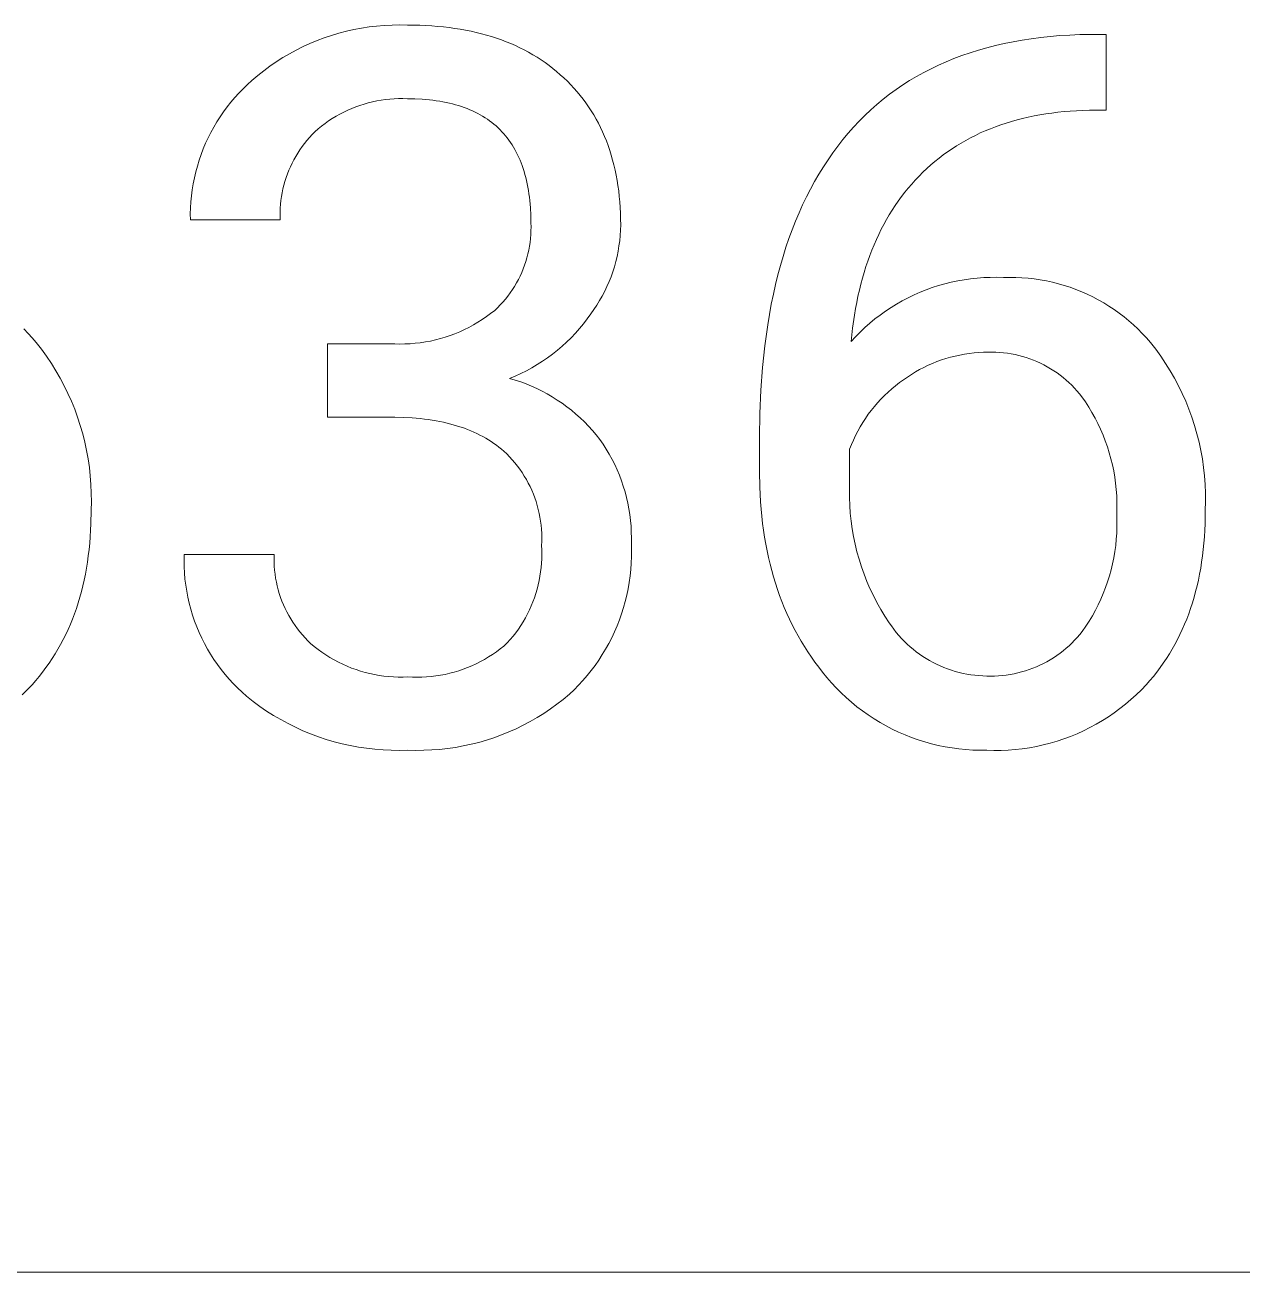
# Model space of a CAD drawing. Header units: millimetres. Extents: x 1348 to 6197, y -150 to 3238.
# Drawn here: x 5300.9 to 5380.2, y 121.2 to 202.3 of the extents above; entities that cross this region are included whole.
import ezdxf

# ---------------------------------------------------------------- set-up
doc = ezdxf.new("R2010")
doc.units = ezdxf.units.MM
doc.header["$MEASUREMENT"] = 0
doc.layers.add('Domyślny', color=7, linetype='Continuous', true_color=0x000000)

msp = doc.modelspace()

# ---------------------------------------------------------------- linework, layer by layer
at = {"layer": 'Domyślny', "color": 18, "lineweight": 15, "true_color": 0x000000}
for p, q in [((5322.361, 202.05), (5322.853, 202.143)), ((5322.853, 202.143), (5323.347, 202.218)), ((5323.347, 202.218), (5323.844, 202.277)), ((5323.844, 202.277), (5324.343, 202.318)), ((5324.343, 202.318), (5324.843, 202.342)), ((5324.843, 202.342), (5325.343, 202.349)), ((5325.343, 202.349), (5325.843, 202.338)), ((5325.843, 202.338), (5326.647, 202.325)), ((5326.647, 202.325), (5327.04, 202.308)), ((5327.04, 202.308), (5327.428, 202.285)), ((5327.428, 202.285), (5327.81, 202.255)), ((5327.81, 202.255), (5328.186, 202.218)), ((5328.186, 202.218), (5328.557, 202.175)), ((5328.557, 202.175), (5328.923, 202.125)), ((5328.923, 202.125), (5329.283, 202.069)), ((5319.504, 201.144), (5319.966, 201.336)), ((5319.966, 201.336), (5320.434, 201.512)), ((5320.434, 201.512), (5320.909, 201.671)), ((5320.909, 201.671), (5321.388, 201.814)), ((5321.388, 201.814), (5321.873, 201.941)), ((5321.873, 201.941), (5322.361, 202.05)), ((5329.283, 202.069), (5329.637, 202.005)), ((5329.637, 202.005), (5329.986, 201.935)), ((5329.986, 201.935), (5330.329, 201.858)), ((5330.329, 201.858), (5330.667, 201.775)), ((5330.667, 201.775), (5330.999, 201.685)), ((5330.999, 201.685), (5331.326, 201.588)), ((5331.326, 201.588), (5331.647, 201.484)), ((5331.647, 201.484), (5331.962, 201.374)), ((5331.962, 201.374), (5332.272, 201.256)), ((5365.273, 201.255), (5365.864, 201.36)), ((5365.864, 201.36), (5366.464, 201.453)), ((5366.464, 201.453), (5367.075, 201.532)), ((5367.075, 201.532), (5367.696, 201.599)), ((5367.696, 201.599), (5368.328, 201.652)), ((5368.328, 201.652), (5368.97, 201.693)), ((5368.97, 201.693), (5369.622, 201.722)), ((5369.622, 201.722), (5370.284, 201.737)), ((5370.284, 201.737), (5371.334, 201.737)), ((5371.334, 201.737), (5371.334, 196.796)), ((5317.73, 200.22), (5318.161, 200.474)), ((5318.161, 200.474), (5318.601, 200.713)), ((5318.601, 200.713), (5319.049, 200.936)), ((5319.049, 200.936), (5319.504, 201.144)), ((5332.272, 201.256), (5332.577, 201.132)), ((5332.577, 201.132), (5332.876, 201.001)), ((5332.876, 201.001), (5333.169, 200.864)), ((5333.169, 200.864), (5333.457, 200.719)), ((5333.457, 200.719), (5333.739, 200.568)), ((5333.739, 200.568), (5334.016, 200.41)), ((5361.948, 200.357), (5362.477, 200.539)), ((5362.477, 200.539), (5363.016, 200.708)), ((5363.016, 200.708), (5363.565, 200.864)), ((5363.565, 200.864), (5364.124, 201.007)), ((5364.124, 201.007), (5364.694, 201.138)), ((5364.694, 201.138), (5365.273, 201.255)), ((5316.492, 199.372), (5316.895, 199.669)), ((5316.895, 199.669), (5317.307, 199.952)), ((5317.307, 199.952), (5317.73, 200.22)), ((5334.016, 200.41), (5334.287, 200.245)), ((5334.287, 200.245), (5334.553, 200.073)), ((5334.553, 200.073), (5334.814, 199.895)), ((5334.814, 199.895), (5335.068, 199.709)), ((5335.068, 199.709), (5335.318, 199.517)), ((5359.938, 199.501), (5360.425, 199.735)), ((5360.425, 199.735), (5360.923, 199.955)), ((5360.923, 199.955), (5361.43, 200.162)), ((5361.43, 200.162), (5361.948, 200.357)), ((5315.719, 198.737), (5316.1, 199.061)), ((5316.1, 199.061), (5316.492, 199.372)), ((5335.318, 199.517), (5335.562, 199.317)), ((5335.562, 199.317), (5335.8, 199.111)), ((5335.8, 199.111), (5336.033, 198.898)), ((5336.033, 198.898), (5336.259, 198.682)), ((5358.538, 198.725), (5358.995, 198.997)), ((5358.995, 198.997), (5359.461, 199.256)), ((5359.461, 199.256), (5359.938, 199.501)), ((5314.869, 197.916), (5315.143, 198.199)), ((5315.143, 198.199), (5315.426, 198.473)), ((5315.426, 198.473), (5315.719, 198.737)), ((5336.259, 198.682), (5336.479, 198.461)), ((5336.479, 198.461), (5336.691, 198.234)), ((5336.691, 198.234), (5336.896, 198.001)), ((5357.232, 197.834), (5357.657, 198.144)), ((5357.657, 198.144), (5358.093, 198.441)), ((5358.093, 198.441), (5358.538, 198.725)), ((5314.107, 197.014), (5314.351, 197.323)), ((5314.351, 197.323), (5314.605, 197.624)), ((5314.605, 197.624), (5314.869, 197.916)), ((5323.299, 197.279), (5323.024, 197.202)), ((5323.576, 197.347), (5323.299, 197.279)), ((5323.856, 197.405), (5323.576, 197.347)), ((5324.137, 197.454), (5323.856, 197.405)), ((5324.419, 197.493), (5324.137, 197.454)), ((5324.703, 197.522), (5324.419, 197.493)), ((5324.988, 197.542), (5324.703, 197.522)), ((5325.273, 197.552), (5324.988, 197.542)), ((5325.558, 197.552), (5325.273, 197.552)), ((5325.843, 197.542), (5325.558, 197.552)), ((5326.338, 197.534), (5325.843, 197.542)), ((5326.817, 197.51), (5326.338, 197.534)), ((5327.051, 197.493), (5326.817, 197.51)), ((5327.281, 197.471), (5327.051, 197.493)), ((5327.506, 197.446), (5327.281, 197.471)), ((5327.728, 197.416), (5327.506, 197.446)), ((5327.946, 197.383), (5327.728, 197.416)), ((5328.16, 197.345), (5327.946, 197.383)), ((5328.37, 197.304), (5328.16, 197.345)), ((5328.576, 197.259), (5328.37, 197.304)), ((5328.779, 197.21), (5328.576, 197.259)), ((5336.896, 198.001), (5337.095, 197.764)), ((5337.095, 197.764), (5337.286, 197.521)), ((5337.286, 197.521), (5337.469, 197.272)), ((5337.469, 197.272), (5337.646, 197.019)), ((5356.412, 197.175), (5356.817, 197.511)), ((5356.817, 197.511), (5357.232, 197.834)), ((5313.651, 196.371), (5313.873, 196.696)), ((5313.873, 196.696), (5314.107, 197.014)), ((5321.198, 196.406), (5320.954, 196.257)), ((5321.446, 196.546), (5321.198, 196.406)), ((5321.699, 196.678), (5321.446, 196.546)), ((5321.957, 196.801), (5321.699, 196.678)), ((5322.218, 196.915), (5321.957, 196.801)), ((5322.484, 197.02), (5322.218, 196.915)), ((5322.752, 197.115), (5322.484, 197.02)), ((5323.024, 197.202), (5322.752, 197.115)), ((5328.977, 197.157), (5328.779, 197.21)), ((5329.171, 197.1), (5328.977, 197.157)), ((5329.362, 197.039), (5329.171, 197.1)), ((5329.548, 196.974), (5329.362, 197.039)), ((5329.731, 196.905), (5329.548, 196.974)), ((5329.909, 196.832), (5329.731, 196.905)), ((5330.084, 196.756), (5329.909, 196.832)), ((5330.255, 196.675), (5330.084, 196.756)), ((5330.422, 196.59), (5330.255, 196.675)), ((5330.585, 196.502), (5330.422, 196.59)), ((5330.744, 196.409), (5330.585, 196.502)), ((5330.899, 196.313), (5330.744, 196.409)), ((5337.646, 197.019), (5337.816, 196.759)), ((5337.816, 196.759), (5337.978, 196.495)), ((5337.978, 196.495), (5338.133, 196.225)), ((5355.26, 196.091), (5355.634, 196.465)), ((5355.634, 196.465), (5356.018, 196.826)), ((5356.018, 196.826), (5356.412, 197.175)), ((5366.642, 196.428), (5366.268, 196.351)), ((5367.021, 196.499), (5366.642, 196.428)), ((5367.406, 196.562), (5367.021, 196.499)), ((5367.797, 196.617), (5367.406, 196.562)), ((5368.193, 196.666), (5367.797, 196.617)), ((5368.594, 196.706), (5368.193, 196.666)), ((5369, 196.74), (5368.594, 196.706)), ((5369.412, 196.766), (5369, 196.74)), ((5369.829, 196.785), (5369.412, 196.766)), ((5370.252, 196.796), (5369.829, 196.785)), ((5371.334, 196.796), (5370.252, 196.796)), ((5313.05, 195.354), (5313.239, 195.7)), ((5313.239, 195.7), (5313.439, 196.039)), ((5313.439, 196.039), (5313.651, 196.371)), ((5320.256, 195.763), (5320.035, 195.582)), ((5320.483, 195.935), (5320.256, 195.763)), ((5320.716, 196.1), (5320.483, 195.935)), ((5320.954, 196.257), (5320.716, 196.1)), ((5331.05, 196.213), (5330.899, 196.313)), ((5331.197, 196.108), (5331.05, 196.213)), ((5331.341, 196), (5331.197, 196.108)), ((5331.48, 195.888), (5331.341, 196)), ((5331.616, 195.772), (5331.48, 195.888)), ((5331.747, 195.651), (5331.616, 195.772)), ((5331.875, 195.527), (5331.747, 195.651)), ((5338.133, 196.225), (5338.282, 195.95)), ((5338.282, 195.95), (5338.422, 195.67)), ((5338.422, 195.67), (5338.556, 195.384)), ((5354.544, 195.303), (5354.897, 195.703)), ((5354.897, 195.703), (5355.26, 196.091)), ((5363.8, 195.598), (5363.469, 195.461)), ((5364.136, 195.728), (5363.8, 195.598)), ((5364.478, 195.85), (5364.136, 195.728)), ((5364.825, 195.965), (5364.478, 195.85)), ((5365.178, 196.073), (5364.825, 195.965)), ((5365.536, 196.173), (5365.178, 196.073)), ((5365.899, 196.265), (5365.536, 196.173)), ((5366.268, 196.351), (5365.899, 196.265)), ((5312.708, 194.644), (5312.873, 195.002)), ((5312.873, 195.002), (5313.05, 195.354)), ((5319.303, 194.835), (5319.144, 194.638)), ((5319.469, 195.027), (5319.303, 194.835)), ((5319.642, 195.214), (5319.469, 195.027)), ((5319.82, 195.394), (5319.642, 195.214)), ((5320.035, 195.582), (5319.82, 195.394)), ((5331.998, 195.399), (5331.875, 195.527)), ((5332.118, 195.267), (5331.998, 195.399)), ((5332.234, 195.132), (5332.118, 195.267)), ((5332.346, 194.992), (5332.234, 195.132)), ((5332.454, 194.848), (5332.346, 194.992)), ((5332.558, 194.7), (5332.454, 194.848)), ((5338.556, 195.384), (5338.683, 195.093)), ((5338.683, 195.093), (5338.802, 194.797)), ((5338.802, 194.797), (5338.914, 194.495)), ((5353.867, 194.465), (5354.201, 194.89)), ((5354.201, 194.89), (5354.544, 195.303)), ((5362.198, 194.838), (5361.894, 194.664)), ((5362.508, 195.005), (5362.198, 194.838)), ((5362.823, 195.164), (5362.508, 195.005)), ((5363.143, 195.317), (5362.823, 195.164)), ((5363.469, 195.461), (5363.143, 195.317)), ((5312.414, 193.913), (5312.555, 194.281)), ((5312.555, 194.281), (5312.708, 194.644)), ((5318.706, 194.014), (5318.575, 193.797)), ((5318.845, 194.227), (5318.706, 194.014)), ((5318.991, 194.435), (5318.845, 194.227)), ((5319.144, 194.638), (5318.991, 194.435)), ((5332.658, 194.548), (5332.558, 194.7)), ((5332.754, 194.393), (5332.658, 194.548)), ((5332.847, 194.233), (5332.754, 194.393)), ((5332.935, 194.069), (5332.847, 194.233)), ((5333.019, 193.902), (5332.935, 194.069)), ((5338.914, 194.495), (5339.019, 194.188)), ((5339.019, 194.188), (5339.117, 193.876)), ((5353.231, 193.58), (5353.544, 194.028)), ((5353.544, 194.028), (5353.867, 194.465)), ((5361.015, 194.096), (5360.732, 193.892)), ((5361.302, 194.293), (5361.015, 194.096)), ((5361.596, 194.482), (5361.302, 194.293)), ((5361.894, 194.664), (5361.596, 194.482)), ((5312.067, 192.784), (5312.17, 193.164)), ((5312.17, 193.164), (5312.286, 193.541)), ((5312.286, 193.541), (5312.414, 193.913)), ((5318.334, 193.35), (5318.225, 193.12)), ((5318.451, 193.575), (5318.334, 193.35)), ((5318.575, 193.797), (5318.451, 193.575)), ((5333.1, 193.73), (5333.019, 193.902)), ((5333.176, 193.555), (5333.1, 193.73)), ((5333.249, 193.376), (5333.176, 193.555)), ((5333.318, 193.192), (5333.249, 193.376)), ((5333.383, 193.005), (5333.318, 193.192)), ((5339.117, 193.876), (5339.208, 193.558)), ((5339.208, 193.558), (5339.291, 193.236)), ((5339.291, 193.236), (5339.367, 192.908)), ((5352.929, 193.12), (5353.231, 193.58)), ((5359.917, 193.234), (5359.656, 193)), ((5360.183, 193.461), (5359.917, 193.234)), ((5360.455, 193.68), (5360.183, 193.461)), ((5360.732, 193.892), (5360.455, 193.68)), ((5311.9, 192.014), (5311.977, 192.4)), ((5311.977, 192.4), (5312.067, 192.784)), ((5317.946, 192.412), (5317.869, 192.17)), ((5318.031, 192.651), (5317.946, 192.412)), ((5318.124, 192.888), (5318.031, 192.651)), ((5318.225, 193.12), (5318.124, 192.888)), ((5333.443, 192.813), (5333.383, 193.005)), ((5333.5, 192.618), (5333.443, 192.813)), ((5333.553, 192.419), (5333.5, 192.618)), ((5333.602, 192.216), (5333.553, 192.419)), ((5339.367, 192.908), (5339.436, 192.574)), ((5339.436, 192.574), (5339.498, 192.236)), ((5352.357, 192.165), (5352.638, 192.648)), ((5352.638, 192.648), (5352.929, 193.12)), ((5359.153, 192.511), (5358.911, 192.256)), ((5359.401, 192.759), (5359.153, 192.511)), ((5359.656, 193), (5359.401, 192.759)), ((5311.786, 191.235), (5311.836, 191.625)), ((5311.836, 191.625), (5311.9, 192.014)), ((5317.739, 191.679), (5317.687, 191.431)), ((5317.8, 191.926), (5317.739, 191.679)), ((5317.869, 192.17), (5317.8, 191.926)), ((5333.648, 192.009), (5333.602, 192.216)), ((5333.689, 191.797), (5333.648, 192.009)), ((5333.726, 191.582), (5333.689, 191.797)), ((5333.76, 191.363), (5333.726, 191.582)), ((5339.498, 192.236), (5339.553, 191.892)), ((5339.553, 191.892), (5339.6, 191.543)), ((5339.6, 191.543), (5339.64, 191.189)), ((5351.827, 191.163), (5352.087, 191.67)), ((5352.087, 191.67), (5352.357, 192.165)), ((5358.448, 191.729), (5358.227, 191.456)), ((5358.677, 191.995), (5358.448, 191.729)), ((5358.911, 192.256), (5358.677, 191.995)), ((5311.723, 190.449), (5311.748, 190.843)), ((5311.748, 190.843), (5311.786, 191.235)), ((5317.608, 190.929), (5317.581, 190.676)), ((5317.643, 191.18), (5317.608, 190.929)), ((5317.687, 191.431), (5317.643, 191.18)), ((5333.789, 191.14), (5333.76, 191.363)), ((5333.814, 190.913), (5333.789, 191.14)), ((5333.836, 190.682), (5333.814, 190.913)), ((5339.64, 191.189), (5339.673, 190.829)), ((5339.673, 190.829), (5339.698, 190.464)), ((5351.578, 190.645), (5351.827, 191.163)), ((5357.804, 190.891), (5357.602, 190.6)), ((5358.012, 191.177), (5357.804, 190.891)), ((5358.227, 191.456), (5358.012, 191.177)), ((5311.712, 190.056), (5311.723, 190.449)), ((5311.714, 189.662), (5311.712, 190.056)), ((5317.553, 190.169), (5317.552, 189.915)), ((5317.552, 189.915), (5317.56, 189.662)), ((5317.563, 190.423), (5317.553, 190.169)), ((5317.581, 190.676), (5317.563, 190.423)), ((5333.854, 190.447), (5333.836, 190.682)), ((5333.877, 189.966), (5333.854, 190.447)), ((5333.885, 189.468), (5333.877, 189.966)), ((5339.698, 190.464), (5339.716, 190.094)), ((5339.716, 190.094), (5339.727, 189.719)), ((5351.112, 189.573), (5351.34, 190.115)), ((5351.34, 190.115), (5351.578, 190.645)), ((5357.218, 189.998), (5357.036, 189.688)), ((5357.407, 190.302), (5357.218, 189.998)), ((5357.602, 190.6), (5357.407, 190.302)), ((5317.56, 189.662), (5311.714, 189.662)), ((5333.892, 189.213), (5333.885, 189.468)), ((5333.89, 188.959), (5333.892, 189.213)), ((5339.731, 189.339), (5339.721, 188.994)), ((5339.727, 189.719), (5339.731, 189.339)), ((5350.895, 189.019), (5351.112, 189.573)), ((5356.861, 189.372), (5356.692, 189.05)), ((5357.036, 189.688), (5356.861, 189.372)), ((5333.83, 188.197), (5333.858, 188.45)), ((5333.858, 188.45), (5333.878, 188.704)), ((5333.878, 188.704), (5333.89, 188.959)), ((5339.665, 188.306), (5339.62, 187.964)), ((5339.699, 188.649), (5339.665, 188.306)), ((5339.721, 188.994), (5339.699, 188.649)), ((5350.492, 187.878), (5350.688, 188.454)), ((5350.688, 188.454), (5350.895, 189.019)), ((5356.375, 188.387), (5356.226, 188.046)), ((5356.53, 188.721), (5356.375, 188.387)), ((5356.692, 189.05), (5356.53, 188.721)), ((5333.69, 187.446), (5333.746, 187.695)), ((5333.746, 187.695), (5333.792, 187.945)), ((5333.792, 187.945), (5333.83, 188.197)), ((5339.562, 187.623), (5339.493, 187.285)), ((5339.62, 187.964), (5339.562, 187.623)), ((5350.307, 187.289), (5350.492, 187.878)), ((5356.083, 187.699), (5355.947, 187.345)), ((5356.226, 188.046), (5356.083, 187.699)), ((5333.385, 186.475), (5333.474, 186.714)), ((5333.474, 186.714), (5333.555, 186.955)), ((5333.555, 186.955), (5333.627, 187.199)), ((5333.627, 187.199), (5333.69, 187.446)), ((5339.412, 186.95), (5339.32, 186.617)), ((5339.493, 187.285), (5339.412, 186.95)), ((5349.967, 186.077), (5350.132, 186.689)), ((5350.132, 186.689), (5350.307, 187.289)), ((5355.818, 186.986), (5355.695, 186.62)), ((5355.947, 187.345), (5355.818, 186.986)), ((5333.068, 185.78), (5333.182, 186.008)), ((5333.182, 186.008), (5333.287, 186.24)), ((5333.287, 186.24), (5333.385, 186.475)), ((5339.101, 185.963), (5338.975, 185.642)), ((5339.216, 186.288), (5339.101, 185.963)), ((5339.32, 186.617), (5339.216, 186.288)), ((5349.814, 185.454), (5349.967, 186.077)), ((5355.47, 185.87), (5355.367, 185.485)), ((5355.579, 186.248), (5355.47, 185.87)), ((5355.695, 186.62), (5355.579, 186.248)), ((5362.515, 185.829), (5362.94, 185.875)), ((5362.94, 185.875), (5363.367, 185.906)), ((5363.367, 185.906), (5363.794, 185.923)), ((5363.794, 185.923), (5364.221, 185.925)), ((5364.221, 185.925), (5364.649, 185.912)), ((5364.649, 185.912), (5365.05, 185.921)), ((5365.05, 185.921), (5365.452, 185.917)), ((5365.452, 185.917), (5365.853, 185.899)), ((5365.853, 185.899), (5366.253, 185.868)), ((5366.253, 185.868), (5366.652, 185.823)), ((5332.537, 184.911), (5332.681, 185.121)), ((5332.681, 185.121), (5332.818, 185.336)), ((5332.818, 185.336), (5332.947, 185.556)), ((5332.947, 185.556), (5333.068, 185.78)), ((5338.838, 185.325), (5338.69, 185.013)), ((5338.975, 185.642), (5338.838, 185.325)), ((5349.671, 184.819), (5349.814, 185.454)), ((5355.27, 185.095), (5355.18, 184.698)), ((5355.367, 185.485), (5355.27, 185.095)), ((5359.221, 184.949), (5359.618, 185.108)), ((5359.618, 185.108), (5360.02, 185.253)), ((5360.02, 185.253), (5360.427, 185.385)), ((5360.427, 185.385), (5360.838, 185.502)), ((5360.838, 185.502), (5361.253, 185.605)), ((5361.253, 185.605), (5361.671, 185.694)), ((5361.671, 185.694), (5362.092, 185.769)), ((5362.092, 185.769), (5362.515, 185.829)), ((5366.652, 185.823), (5367.049, 185.765)), ((5367.049, 185.765), (5367.444, 185.693)), ((5367.444, 185.693), (5367.837, 185.608)), ((5367.837, 185.608), (5368.226, 185.51)), ((5368.226, 185.51), (5368.612, 185.398)), ((5368.612, 185.398), (5368.993, 185.274)), ((5368.993, 185.274), (5369.371, 185.137)), ((5369.371, 185.137), (5369.743, 184.987)), ((5331.89, 184.125), (5332.062, 184.313)), ((5332.062, 184.313), (5332.227, 184.507)), ((5332.227, 184.507), (5332.386, 184.706)), ((5332.386, 184.706), (5332.537, 184.911)), ((5338.362, 184.406), (5338.182, 184.111)), ((5338.531, 184.707), (5338.362, 184.406)), ((5338.69, 185.013), (5338.531, 184.707)), ((5349.538, 184.172), (5349.671, 184.819)), ((5355.097, 184.295), (5355.02, 183.886)), ((5355.18, 184.698), (5355.097, 184.295)), ((5357.694, 184.181), (5358.066, 184.393)), ((5358.066, 184.393), (5358.444, 184.591)), ((5358.444, 184.591), (5358.829, 184.777)), ((5358.829, 184.777), (5359.221, 184.949)), ((5369.743, 184.987), (5370.11, 184.825)), ((5370.11, 184.825), (5370.472, 184.651)), ((5370.472, 184.651), (5370.827, 184.464)), ((5370.827, 184.464), (5371.176, 184.265)), ((5371.176, 184.265), (5371.518, 184.055)), ((5330.996, 183.364), (5331.265, 183.561)), ((5331.265, 183.561), (5331.528, 183.768)), ((5331.528, 183.768), (5331.712, 183.943)), ((5331.712, 183.943), (5331.89, 184.125)), ((5337.793, 183.542), (5337.556, 183.215)), ((5337.993, 183.823), (5337.793, 183.542)), ((5338.182, 184.111), (5337.993, 183.823)), ((5349.305, 182.843), (5349.416, 183.513)), ((5349.416, 183.513), (5349.538, 184.172)), ((5354.95, 183.47), (5354.829, 182.621)), ((5355.02, 183.886), (5354.95, 183.47)), ((5356.286, 183.212), (5356.626, 183.472)), ((5356.626, 183.472), (5356.974, 183.721)), ((5356.974, 183.721), (5357.33, 183.957)), ((5357.33, 183.957), (5357.694, 184.181)), ((5371.518, 184.055), (5371.853, 183.833)), ((5371.853, 183.833), (5372.18, 183.6)), ((5372.18, 183.6), (5372.499, 183.357)), ((5329.556, 182.521), (5329.855, 182.669)), ((5329.855, 182.669), (5330.149, 182.828)), ((5330.149, 182.828), (5330.438, 182.997)), ((5330.438, 182.997), (5330.72, 183.175)), ((5330.72, 183.175), (5330.996, 183.364)), ((5337.308, 182.897), (5337.05, 182.588)), ((5337.556, 183.215), (5337.308, 182.897)), ((5349.114, 181.468), (5349.305, 182.843)), ((5354.829, 182.621), (5354.734, 181.746)), ((5355.325, 182.364), (5355.635, 182.658)), ((5355.635, 182.658), (5355.956, 182.94)), ((5355.956, 182.94), (5356.286, 183.212)), ((5372.499, 183.357), (5372.81, 183.102)), ((5372.81, 183.102), (5373.112, 182.838)), ((5373.112, 182.838), (5373.404, 182.563)), ((5300.864, 182.563), (5301.148, 182.278)), ((5301.148, 182.278), (5301.421, 181.984)), ((5301.421, 181.984), (5301.684, 181.681)), ((5327.344, 181.78), (5327.67, 181.853)), ((5327.67, 181.853), (5327.994, 181.937)), ((5327.994, 181.937), (5328.314, 182.032)), ((5328.314, 182.032), (5328.631, 182.138)), ((5328.631, 182.138), (5328.943, 182.255)), ((5328.943, 182.255), (5329.252, 182.383)), ((5329.252, 182.383), (5329.556, 182.521)), ((5336.502, 181.997), (5336.213, 181.715)), ((5336.781, 182.288), (5336.502, 181.997)), ((5337.05, 182.588), (5336.781, 182.288)), ((5354.734, 181.746), (5355.024, 182.06)), ((5355.024, 182.06), (5355.325, 182.364)), ((5373.404, 182.563), (5373.688, 182.278)), ((5373.688, 182.278), (5373.961, 181.984)), ((5373.961, 181.984), (5374.225, 181.681)), ((5301.684, 181.681), (5302.027, 181.24)), ((5302.027, 181.24), (5302.354, 180.787)), ((5320.644, 181.588), (5325.02, 181.588)), ((5320.644, 176.824), (5320.644, 181.588)), ((5325.02, 181.588), (5325.354, 181.581)), ((5325.354, 181.581), (5325.688, 181.585)), ((5325.688, 181.585), (5326.021, 181.601)), ((5326.021, 181.601), (5326.354, 181.629)), ((5326.354, 181.629), (5326.686, 181.668)), ((5326.686, 181.668), (5327.016, 181.718)), ((5327.016, 181.718), (5327.344, 181.78)), ((5335.608, 181.183), (5335.292, 180.932)), ((5335.915, 181.444), (5335.608, 181.183)), ((5336.213, 181.715), (5335.915, 181.444)), ((5348.966, 180.045), (5349.114, 181.468)), ((5362.733, 181.006), (5362.425, 180.97)), ((5363.043, 181.031), (5362.733, 181.006)), ((5363.353, 181.047), (5363.043, 181.031)), ((5363.664, 181.052), (5363.353, 181.047)), ((5363.914, 181.054), (5363.664, 181.052)), ((5364.164, 181.049), (5363.914, 181.054)), ((5364.414, 181.035), (5364.164, 181.049)), ((5364.663, 181.012), (5364.414, 181.035)), ((5364.911, 180.982), (5364.663, 181.012)), ((5374.225, 181.681), (5374.567, 181.24)), ((5374.567, 181.24), (5374.895, 180.787)), ((5302.354, 180.787), (5302.666, 180.323)), ((5302.666, 180.323), (5302.961, 179.848)), ((5334.295, 180.248), (5333.948, 180.042)), ((5334.635, 180.464), (5334.295, 180.248)), ((5334.967, 180.693), (5334.635, 180.464)), ((5335.292, 180.932), (5334.967, 180.693)), ((5359.748, 180.198), (5359.468, 180.064)), ((5360.032, 180.323), (5359.748, 180.198)), ((5360.321, 180.438), (5360.032, 180.323)), ((5360.613, 180.544), (5360.321, 180.438)), ((5360.909, 180.64), (5360.613, 180.544)), ((5361.207, 180.726), (5360.909, 180.64)), ((5361.508, 180.802), (5361.207, 180.726)), ((5361.812, 180.868), (5361.508, 180.802)), ((5362.117, 180.924), (5361.812, 180.868)), ((5362.425, 180.97), (5362.117, 180.924)), ((5365.158, 180.942), (5364.911, 180.982)), ((5365.404, 180.895), (5365.158, 180.942)), ((5365.648, 180.839), (5365.404, 180.895)), ((5365.89, 180.775), (5365.648, 180.839)), ((5366.129, 180.702), (5365.89, 180.775)), ((5366.366, 180.622), (5366.129, 180.702)), ((5366.6, 180.534), (5366.366, 180.622)), ((5366.831, 180.438), (5366.6, 180.534)), ((5367.059, 180.334), (5366.831, 180.438)), ((5367.283, 180.222), (5367.059, 180.334)), ((5367.503, 180.103), (5367.283, 180.222)), ((5374.895, 180.787), (5375.206, 180.323)), ((5375.206, 180.323), (5375.501, 179.848)), ((5302.961, 179.848), (5303.24, 179.364)), ((5303.24, 179.364), (5303.502, 178.87)), ((5332.868, 179.499), (5332.496, 179.343)), ((5333.234, 179.668), (5332.868, 179.499)), ((5333.594, 179.849), (5333.234, 179.668)), ((5333.948, 180.042), (5333.594, 179.849)), ((5348.86, 178.576), (5348.966, 180.045)), ((5358.395, 179.437), (5358.141, 179.259)), ((5358.656, 179.607), (5358.395, 179.437)), ((5358.921, 179.768), (5358.656, 179.607)), ((5359.192, 179.921), (5358.921, 179.768)), ((5359.468, 180.064), (5359.192, 179.921)), ((5367.719, 179.976), (5367.503, 180.103)), ((5367.93, 179.843), (5367.719, 179.976)), ((5368.137, 179.702), (5367.93, 179.843)), ((5368.339, 179.554), (5368.137, 179.702)), ((5368.535, 179.4), (5368.339, 179.554)), ((5368.727, 179.239), (5368.535, 179.4)), ((5375.501, 179.848), (5375.78, 179.364)), ((5375.78, 179.364), (5376.042, 178.87)), ((5303.502, 178.87), (5303.747, 178.368)), ((5332.496, 179.343), (5332.861, 179.235)), ((5332.861, 179.235), (5333.221, 179.115)), ((5333.221, 179.115), (5333.577, 178.982)), ((5333.577, 178.982), (5333.928, 178.837)), ((5333.928, 178.837), (5334.275, 178.681)), ((5334.275, 178.681), (5334.615, 178.513)), ((5348.796, 177.06), (5348.86, 178.576)), ((5357.376, 178.667), (5357.134, 178.453)), ((5357.624, 178.873), (5357.376, 178.667)), ((5357.879, 179.07), (5357.624, 178.873)), ((5358.141, 179.259), (5357.879, 179.07)), ((5368.913, 179.071), (5368.727, 179.239)), ((5369.093, 178.897), (5368.913, 179.071)), ((5369.267, 178.718), (5369.093, 178.897)), ((5369.435, 178.532), (5369.267, 178.718)), ((5376.042, 178.87), (5376.287, 178.368)), ((5303.747, 178.368), (5303.975, 177.857)), ((5303.975, 177.857), (5304.185, 177.339)), ((5334.615, 178.513), (5334.95, 178.333)), ((5334.95, 178.333), (5335.279, 178.142)), ((5335.279, 178.142), (5335.601, 177.94)), ((5335.601, 177.94), (5335.915, 177.728)), ((5356.455, 177.763), (5356.245, 177.518)), ((5356.674, 178.001), (5356.455, 177.763)), ((5356.9, 178.231), (5356.674, 178.001)), ((5357.134, 178.453), (5356.9, 178.231)), ((5369.597, 178.341), (5369.435, 178.532)), ((5369.752, 178.145), (5369.597, 178.341)), ((5369.984, 177.811), (5369.752, 178.145)), ((5370.205, 177.469), (5369.984, 177.811)), ((5376.287, 178.368), (5376.515, 177.857)), ((5376.515, 177.857), (5376.725, 177.339)), ((5304.185, 177.339), (5304.376, 176.814)), ((5335.915, 177.728), (5336.223, 177.504)), ((5336.223, 177.504), (5336.522, 177.271)), ((5336.522, 177.271), (5336.814, 177.027)), ((5336.814, 177.027), (5337.097, 176.774)), ((5348.775, 175.497), (5348.796, 177.06)), ((5355.85, 177.008), (5355.665, 176.743)), ((5356.043, 177.267), (5355.85, 177.008)), ((5356.245, 177.518), (5356.043, 177.267)), ((5370.414, 177.121), (5370.205, 177.469)), ((5370.612, 176.765), (5370.414, 177.121)), ((5376.725, 177.339), (5376.917, 176.814)), ((5304.376, 176.814), (5304.55, 176.283)), ((5304.55, 176.283), (5304.705, 175.746)), ((5325.02, 176.824), (5320.644, 176.824)), ((5325.593, 176.81), (5325.02, 176.824)), ((5326.148, 176.779), (5325.593, 176.81)), ((5326.686, 176.731), (5326.148, 176.779)), ((5326.948, 176.701), (5326.686, 176.731)), ((5327.206, 176.667), (5326.948, 176.701)), ((5327.46, 176.628), (5327.206, 176.667)), ((5327.71, 176.586), (5327.46, 176.628)), ((5327.955, 176.539), (5327.71, 176.586)), ((5328.196, 176.489), (5327.955, 176.539)), ((5328.433, 176.434), (5328.196, 176.489)), ((5328.665, 176.375), (5328.433, 176.434)), ((5328.894, 176.312), (5328.665, 176.375)), ((5329.117, 176.245), (5328.894, 176.312)), ((5329.337, 176.173), (5329.117, 176.245)), ((5329.553, 176.098), (5329.337, 176.173)), ((5337.097, 176.774), (5337.371, 176.511)), ((5337.371, 176.511), (5337.636, 176.239)), ((5337.636, 176.239), (5337.892, 175.958)), ((5355.323, 176.196), (5355.167, 175.914)), ((5355.49, 176.473), (5355.323, 176.196)), ((5355.665, 176.743), (5355.49, 176.473)), ((5370.798, 176.403), (5370.612, 176.765)), ((5370.971, 176.035), (5370.798, 176.403)), ((5376.917, 176.814), (5377.09, 176.283)), ((5377.09, 176.283), (5377.246, 175.746)), ((5304.705, 175.746), (5304.842, 175.204)), ((5329.764, 176.018), (5329.553, 176.098)), ((5329.971, 175.935), (5329.764, 176.018)), ((5330.173, 175.847), (5329.971, 175.935)), ((5330.372, 175.755), (5330.173, 175.847)), ((5330.566, 175.659), (5330.372, 175.755)), ((5330.756, 175.559), (5330.566, 175.659)), ((5330.942, 175.455), (5330.756, 175.559)), ((5331.123, 175.347), (5330.942, 175.455)), ((5331.301, 175.234), (5331.123, 175.347)), ((5337.892, 175.958), (5338.138, 175.668)), ((5338.138, 175.668), (5338.374, 175.371)), ((5338.374, 175.371), (5338.59, 175.058)), ((5348.775, 173.268), (5348.775, 175.497)), ((5354.882, 175.335), (5354.754, 175.038)), ((5355.019, 175.627), (5354.882, 175.335)), ((5355.167, 175.914), (5355.019, 175.627)), ((5371.132, 175.661), (5370.971, 176.035)), ((5371.28, 175.282), (5371.132, 175.661)), ((5377.246, 175.746), (5377.382, 175.204)), ((5304.842, 175.204), (5304.96, 174.658)), ((5304.96, 174.658), (5305.059, 174.107)), ((5331.474, 175.118), (5331.301, 175.234)), ((5331.643, 174.998), (5331.474, 175.118)), ((5331.808, 174.873), (5331.643, 174.998)), ((5331.969, 174.744), (5331.808, 174.873)), ((5332.125, 174.612), (5331.969, 174.744)), ((5332.315, 174.43), (5332.125, 174.612)), ((5338.59, 175.058), (5338.794, 174.738)), ((5338.794, 174.738), (5338.988, 174.412)), ((5354.754, 175.038), (5354.637, 174.738)), ((5354.637, 174.738), (5354.637, 172.606)), ((5371.416, 174.899), (5371.28, 175.282)), ((5371.538, 174.511), (5371.416, 174.899)), ((5371.648, 174.119), (5371.538, 174.511)), ((5377.382, 175.204), (5377.5, 174.658)), ((5377.5, 174.658), (5377.599, 174.107)), ((5305.059, 174.107), (5305.14, 173.554)), ((5332.498, 174.242), (5332.315, 174.43)), ((5332.675, 174.048), (5332.498, 174.242)), ((5332.846, 173.848), (5332.675, 174.048)), ((5333.009, 173.642), (5332.846, 173.848)), ((5338.988, 174.412), (5339.17, 174.079)), ((5339.17, 174.079), (5339.341, 173.739)), ((5339.341, 173.739), (5339.499, 173.395)), ((5371.744, 173.723), (5371.648, 174.119)), ((5371.827, 173.325), (5371.744, 173.723)), ((5377.599, 174.107), (5377.68, 173.554)), ((5305.14, 173.554), (5305.201, 172.999)), ((5305.201, 172.999), (5305.243, 172.441)), ((5333.165, 173.431), (5333.009, 173.642)), ((5333.314, 173.214), (5333.165, 173.431)), ((5333.456, 172.993), (5333.314, 173.214)), ((5333.589, 172.767), (5333.456, 172.993)), ((5339.499, 173.395), (5339.646, 173.044)), ((5339.646, 173.044), (5339.781, 172.689)), ((5348.791, 172.281), (5348.775, 173.268)), ((5371.896, 172.924), (5371.827, 173.325)), ((5371.952, 172.521), (5371.896, 172.924)), ((5377.68, 173.554), (5377.741, 172.999)), ((5377.741, 172.999), (5377.783, 172.441)), ((5305.243, 172.441), (5305.265, 171.883)), ((5333.715, 172.536), (5333.589, 172.767)), ((5333.833, 172.302), (5333.715, 172.536)), ((5333.943, 172.063), (5333.833, 172.302)), ((5334.045, 171.821), (5333.943, 172.063)), ((5339.781, 172.689), (5339.903, 172.33)), ((5339.903, 172.33), (5340.013, 171.967)), ((5348.84, 171.317), (5348.791, 172.281)), ((5354.637, 172.606), (5354.621, 172.097)), ((5354.621, 172.097), (5354.622, 171.588)), ((5371.995, 172.117), (5371.952, 172.521)), ((5372.024, 171.711), (5371.995, 172.117)), ((5377.783, 172.441), (5377.805, 171.883)), ((5305.269, 171.324), (5305.253, 170.765)), ((5305.265, 171.883), (5305.269, 171.324)), ((5334.139, 171.575), (5334.045, 171.821)), ((5334.223, 171.327), (5334.139, 171.575)), ((5334.3, 171.075), (5334.223, 171.327)), ((5340.013, 171.967), (5340.11, 171.6)), ((5340.11, 171.6), (5340.195, 171.23)), ((5348.876, 170.843), (5348.84, 171.317)), ((5354.622, 171.588), (5354.641, 171.079)), ((5372.039, 171.304), (5372.024, 171.711)), ((5372.04, 170.897), (5372.039, 171.304)), ((5377.809, 171.324), (5377.793, 170.765)), ((5377.805, 171.883), (5377.809, 171.324)), ((5305.253, 170.765), (5305.238, 169.889)), ((5334.368, 170.821), (5334.3, 171.075)), ((5334.427, 170.565), (5334.368, 170.821)), ((5334.477, 170.307), (5334.427, 170.565)), ((5340.195, 171.23), (5340.267, 170.857)), ((5340.267, 170.857), (5340.326, 170.482)), ((5340.326, 170.482), (5340.372, 170.105)), ((5348.92, 170.376), (5348.876, 170.843)), ((5354.641, 171.079), (5354.677, 170.571)), ((5354.677, 170.571), (5354.73, 170.065)), ((5372.028, 170.491), (5372.04, 170.897)), ((5372.041, 170.087), (5372.028, 170.491)), ((5377.793, 170.765), (5377.778, 169.889)), ((5305.238, 169.889), (5305.219, 169.46)), ((5334.518, 170.048), (5334.477, 170.307)), ((5334.551, 169.787), (5334.518, 170.048)), ((5334.575, 169.526), (5334.551, 169.787)), ((5340.372, 170.105), (5340.405, 169.727)), ((5340.405, 169.727), (5340.424, 169.348)), ((5348.972, 169.914), (5348.92, 170.376)), ((5349.032, 169.459), (5348.972, 169.914)), ((5354.73, 170.065), (5354.8, 169.56)), ((5372.025, 169.279), (5372.04, 169.683)), ((5372.04, 169.683), (5372.041, 170.087)), ((5377.778, 169.889), (5377.76, 169.46)), ((5305.193, 169.036), (5305.16, 168.617)), ((5305.219, 169.46), (5305.193, 169.036)), ((5334.589, 169.263), (5334.575, 169.526)), ((5334.595, 169.001), (5334.589, 169.263)), ((5334.592, 168.738), (5334.595, 169.001)), ((5340.424, 169.348), (5340.431, 168.968)), ((5340.431, 168.968), (5340.425, 168.588)), ((5349.101, 169.008), (5349.032, 169.459)), ((5349.177, 168.564), (5349.101, 169.008)), ((5354.8, 169.56), (5354.887, 169.059)), ((5354.887, 169.059), (5354.991, 168.56)), ((5371.956, 168.474), (5371.997, 168.876)), ((5371.997, 168.876), (5372.025, 169.279)), ((5377.733, 169.036), (5377.7, 168.617)), ((5377.76, 169.46), (5377.733, 169.036)), ((5305.118, 168.204), (5305.07, 167.797)), ((5305.16, 168.617), (5305.118, 168.204)), ((5334.58, 168.475), (5334.592, 168.738)), ((5334.593, 168.188), (5334.58, 168.475)), ((5334.598, 167.9), (5334.593, 168.188)), ((5340.425, 168.588), (5340.438, 168.168)), ((5340.438, 168.168), (5340.436, 167.747)), ((5349.261, 168.126), (5349.177, 168.564)), ((5349.353, 167.693), (5349.261, 168.126)), ((5354.991, 168.56), (5355.112, 168.066)), ((5355.112, 168.066), (5355.249, 167.575)), ((5371.833, 167.676), (5371.901, 168.074)), ((5371.901, 168.074), (5371.956, 168.474)), ((5377.659, 168.204), (5377.61, 167.797)), ((5377.7, 168.617), (5377.659, 168.204)), ((5305.014, 167.395), (5304.95, 166.999)), ((5305.07, 167.797), (5305.014, 167.395)), ((5311.303, 167.493), (5311.31, 167.894)), ((5311.31, 167.091), (5311.303, 167.493)), ((5311.31, 167.894), (5317.172, 167.894)), ((5317.172, 167.894), (5317.166, 167.636)), ((5317.166, 167.636), (5317.168, 167.377)), ((5317.168, 167.377), (5317.179, 167.119)), ((5334.552, 167.038), (5334.577, 167.324)), ((5334.577, 167.324), (5334.592, 167.612)), ((5334.592, 167.612), (5334.598, 167.9)), ((5340.421, 167.326), (5340.391, 166.906)), ((5340.436, 167.747), (5340.421, 167.326)), ((5349.454, 167.266), (5349.353, 167.693)), ((5349.562, 166.845), (5349.454, 167.266)), ((5355.249, 167.575), (5355.403, 167.09)), ((5371.657, 166.888), (5371.751, 167.28)), ((5371.751, 167.28), (5371.833, 167.676)), ((5377.554, 167.395), (5377.49, 166.999)), ((5377.61, 167.797), (5377.554, 167.395)), ((5304.879, 166.608), (5304.8, 166.223)), ((5304.95, 166.999), (5304.879, 166.608)), ((5311.331, 166.69), (5311.31, 167.091)), ((5311.366, 166.29), (5311.331, 166.69)), ((5317.179, 167.119), (5317.2, 166.861)), ((5317.2, 166.861), (5317.229, 166.605)), ((5317.229, 166.605), (5317.267, 166.349)), ((5334.42, 166.184), (5334.474, 166.467)), ((5334.474, 166.467), (5334.518, 166.752)), ((5334.518, 166.752), (5334.552, 167.038)), ((5340.347, 166.487), (5340.289, 166.07)), ((5340.391, 166.906), (5340.347, 166.487)), ((5349.678, 166.429), (5349.562, 166.845)), ((5349.803, 166.02), (5349.678, 166.429)), ((5355.403, 167.09), (5355.573, 166.61)), ((5355.573, 166.61), (5355.76, 166.136)), ((5371.428, 166.113), (5371.549, 166.498)), ((5371.549, 166.498), (5371.657, 166.888)), ((5377.419, 166.608), (5377.34, 166.223)), ((5377.49, 166.999), (5377.419, 166.608)), ((5304.714, 165.844), (5304.62, 165.47)), ((5304.8, 166.223), (5304.714, 165.844)), ((5311.414, 165.891), (5311.366, 166.29)), ((5311.477, 165.495), (5311.414, 165.891)), ((5317.267, 166.349), (5317.313, 166.095)), ((5317.313, 166.095), (5317.369, 165.842)), ((5317.369, 165.842), (5317.433, 165.592)), ((5317.433, 165.592), (5317.506, 165.344)), ((5334.204, 165.348), (5334.285, 165.624)), ((5334.285, 165.624), (5334.357, 165.903)), ((5334.357, 165.903), (5334.42, 166.184)), ((5340.217, 165.655), (5340.131, 165.243)), ((5340.289, 166.07), (5340.217, 165.655)), ((5349.935, 165.616), (5349.803, 166.02)), ((5350.075, 165.217), (5349.935, 165.616)), ((5355.76, 166.136), (5355.962, 165.669)), ((5355.962, 165.669), (5356.18, 165.209)), ((5371.148, 165.355), (5371.294, 165.731)), ((5371.294, 165.731), (5371.428, 166.113)), ((5377.254, 165.844), (5377.161, 165.47)), ((5377.34, 166.223), (5377.254, 165.844)), ((5304.519, 165.101), (5304.411, 164.738)), ((5304.62, 165.47), (5304.519, 165.101)), ((5311.553, 165.1), (5311.477, 165.495)), ((5311.642, 164.709), (5311.553, 165.1)), ((5317.506, 165.344), (5317.587, 165.098)), ((5317.587, 165.098), (5317.677, 164.856)), ((5317.677, 164.856), (5317.775, 164.617)), ((5333.904, 164.538), (5334.013, 164.805)), ((5334.013, 164.805), (5334.113, 165.075)), ((5334.113, 165.075), (5334.204, 165.348)), ((5340.031, 164.834), (5339.918, 164.429)), ((5340.131, 165.243), (5340.031, 164.834)), ((5350.224, 164.825), (5350.075, 165.217)), ((5350.38, 164.438), (5350.224, 164.825)), ((5356.18, 165.209), (5356.414, 164.757)), ((5356.414, 164.757), (5356.663, 164.312)), ((5370.818, 164.618), (5370.989, 164.984)), ((5370.989, 164.984), (5371.148, 165.355)), ((5377.059, 165.101), (5376.951, 164.738)), ((5377.161, 165.47), (5377.059, 165.101)), ((5304.171, 164.029), (5304.039, 163.683)), ((5304.294, 164.381), (5304.171, 164.029)), ((5304.411, 164.738), (5304.294, 164.381)), ((5311.745, 164.321), (5311.642, 164.709)), ((5311.862, 163.936), (5311.745, 164.321)), ((5317.775, 164.617), (5317.881, 164.381)), ((5317.881, 164.381), (5317.995, 164.149)), ((5317.995, 164.149), (5318.117, 163.921)), ((5333.524, 163.763), (5333.659, 164.017)), ((5333.659, 164.017), (5333.786, 164.276)), ((5333.786, 164.276), (5333.904, 164.538)), ((5339.791, 164.027), (5339.65, 163.631)), ((5339.918, 164.429), (5339.791, 164.027)), ((5350.544, 164.057), (5350.38, 164.438)), ((5350.716, 163.681), (5350.544, 164.057)), ((5356.663, 164.312), (5356.926, 163.877)), ((5370.439, 163.904), (5370.634, 164.258)), ((5370.634, 164.258), (5370.818, 164.618)), ((5376.711, 164.029), (5376.579, 163.683)), ((5376.834, 164.381), (5376.711, 164.029)), ((5376.951, 164.738), (5376.834, 164.381)), ((5303.901, 163.342), (5303.754, 163.006)), ((5304.039, 163.683), (5303.901, 163.342)), ((5311.991, 163.556), (5311.862, 163.936)), ((5312.134, 163.181), (5311.991, 163.556)), ((5312.289, 162.811), (5312.134, 163.181)), ((5318.117, 163.921), (5318.247, 163.698)), ((5318.247, 163.698), (5318.385, 163.479)), ((5318.385, 163.479), (5318.529, 163.265)), ((5318.529, 163.265), (5318.682, 163.056)), ((5333.069, 163.029), (5333.229, 163.269)), ((5333.229, 163.269), (5333.381, 163.513)), ((5333.381, 163.513), (5333.524, 163.763)), ((5339.497, 163.239), (5339.33, 162.852)), ((5339.65, 163.631), (5339.497, 163.239)), ((5350.896, 163.312), (5350.716, 163.681)), ((5351.085, 162.947), (5350.896, 163.312)), ((5356.926, 163.877), (5357.205, 163.45)), ((5357.205, 163.45), (5357.351, 163.235)), ((5357.351, 163.235), (5357.505, 163.025)), ((5369.784, 162.885), (5370.014, 163.217)), ((5370.014, 163.217), (5370.232, 163.557)), ((5370.232, 163.557), (5370.439, 163.904)), ((5376.441, 163.342), (5376.294, 163.006)), ((5376.579, 163.683), (5376.441, 163.342)), ((5303.439, 162.352), (5303.27, 162.034)), ((5303.6, 162.677), (5303.439, 162.352)), ((5303.754, 163.006), (5303.6, 162.677)), ((5312.458, 162.446), (5312.289, 162.811)), ((5312.638, 162.087), (5312.458, 162.446)), ((5318.682, 163.056), (5318.841, 162.853)), ((5318.841, 162.853), (5319.007, 162.655)), ((5319.007, 162.655), (5319.18, 162.463)), ((5319.18, 162.463), (5319.36, 162.277)), ((5332.351, 162.129), (5332.542, 162.345)), ((5332.542, 162.345), (5332.725, 162.567)), ((5332.725, 162.567), (5332.901, 162.795)), ((5332.901, 162.795), (5333.069, 163.029)), ((5339.15, 162.471), (5338.958, 162.097)), ((5339.33, 162.852), (5339.15, 162.471)), ((5351.281, 162.589), (5351.085, 162.947)), ((5351.485, 162.236), (5351.281, 162.589)), ((5357.505, 163.025), (5357.665, 162.82)), ((5357.665, 162.82), (5357.833, 162.621)), ((5357.833, 162.621), (5358.007, 162.428)), ((5358.007, 162.428), (5358.187, 162.24)), ((5369.286, 162.306), (5369.459, 162.493)), ((5369.459, 162.493), (5369.625, 162.686)), ((5369.625, 162.686), (5369.784, 162.885)), ((5375.979, 162.352), (5375.81, 162.034)), ((5376.14, 162.677), (5375.979, 162.352)), ((5376.294, 163.006), (5376.14, 162.677)), ((5303.094, 161.721), (5302.91, 161.413)), ((5303.27, 162.034), (5303.094, 161.721)), ((5312.831, 161.735), (5312.638, 162.087)), ((5313.036, 161.39), (5312.831, 161.735)), ((5319.36, 162.277), (5319.546, 162.097)), ((5319.546, 162.097), (5319.785, 161.897)), ((5319.785, 161.897), (5320.031, 161.705)), ((5320.031, 161.705), (5320.283, 161.521)), ((5320.283, 161.521), (5320.542, 161.347)), ((5331.385, 161.383), (5331.636, 161.557)), ((5331.636, 161.557), (5331.881, 161.739)), ((5331.881, 161.739), (5332.119, 161.93)), ((5332.119, 161.93), (5332.351, 162.129)), ((5338.753, 161.729), (5338.535, 161.369)), ((5338.958, 162.097), (5338.753, 161.729)), ((5351.697, 161.889), (5351.485, 162.236)), ((5351.917, 161.547), (5351.697, 161.889)), ((5352.145, 161.211), (5351.917, 161.547)), ((5358.187, 162.24), (5358.374, 162.059)), ((5358.374, 162.059), (5358.567, 161.885)), ((5358.567, 161.885), (5358.766, 161.716)), ((5358.766, 161.716), (5358.97, 161.555)), ((5358.97, 161.555), (5359.179, 161.401)), ((5368.335, 161.462), (5368.537, 161.618)), ((5368.537, 161.618), (5368.733, 161.78)), ((5368.733, 161.78), (5368.923, 161.949)), ((5368.923, 161.949), (5369.108, 162.125)), ((5369.108, 162.125), (5369.286, 162.306)), ((5375.634, 161.721), (5375.45, 161.413)), ((5375.81, 162.034), (5375.634, 161.721)), ((5302.519, 160.814), (5302.312, 160.523)), ((5302.718, 161.111), (5302.519, 160.814)), ((5302.91, 161.413), (5302.718, 161.111)), ((5313.253, 161.052), (5313.036, 161.39)), ((5313.482, 160.722), (5313.253, 161.052)), ((5313.721, 160.4), (5313.482, 160.722)), ((5320.542, 161.347), (5320.806, 161.182)), ((5320.806, 161.182), (5321.076, 161.026)), ((5321.076, 161.026), (5321.352, 160.88)), ((5321.352, 160.88), (5321.632, 160.743)), ((5321.632, 160.743), (5321.917, 160.616)), ((5330.047, 160.649), (5330.325, 160.777)), ((5330.325, 160.777), (5330.597, 160.915)), ((5330.597, 160.915), (5330.865, 161.062)), ((5330.865, 161.062), (5331.128, 161.218)), ((5331.128, 161.218), (5331.385, 161.383)), ((5338.306, 161.015), (5338.065, 160.67)), ((5338.535, 161.369), (5338.306, 161.015)), ((5352.381, 160.881), (5352.145, 161.211)), ((5352.625, 160.556), (5352.381, 160.881)), ((5359.179, 161.401), (5359.394, 161.254)), ((5359.394, 161.254), (5359.614, 161.114)), ((5359.614, 161.114), (5359.838, 160.982)), ((5359.838, 160.982), (5360.066, 160.857)), ((5360.066, 160.857), (5360.299, 160.74)), ((5360.299, 160.74), (5360.535, 160.631)), ((5367.027, 160.68), (5367.256, 160.791)), ((5367.256, 160.791), (5367.48, 160.911)), ((5367.48, 160.911), (5367.701, 161.038)), ((5367.701, 161.038), (5367.917, 161.172)), ((5367.917, 161.172), (5368.129, 161.314)), ((5368.129, 161.314), (5368.335, 161.462)), ((5375.059, 160.814), (5374.852, 160.523)), ((5375.258, 161.111), (5375.059, 160.814)), ((5375.45, 161.413), (5375.258, 161.111)), ((5301.876, 159.957), (5301.647, 159.682)), ((5302.098, 160.237), (5301.876, 159.957)), ((5302.312, 160.523), (5302.098, 160.237)), ((5313.972, 160.086), (5313.721, 160.4)), ((5314.233, 159.781), (5313.972, 160.086)), ((5321.917, 160.616), (5322.206, 160.499)), ((5322.206, 160.499), (5322.499, 160.393)), ((5322.499, 160.393), (5322.796, 160.296)), ((5322.796, 160.296), (5323.096, 160.21)), ((5323.096, 160.21), (5323.398, 160.135)), ((5323.398, 160.135), (5323.703, 160.07)), ((5323.703, 160.07), (5324.01, 160.016)), ((5324.01, 160.016), (5324.319, 159.972)), ((5324.319, 159.972), (5324.629, 159.939)), ((5324.629, 159.939), (5324.94, 159.917)), ((5324.94, 159.917), (5325.252, 159.906)), ((5325.252, 159.906), (5325.564, 159.906)), ((5325.564, 159.906), (5325.876, 159.917)), ((5325.876, 159.917), (5326.181, 159.901)), ((5326.181, 159.901), (5326.486, 159.896)), ((5326.486, 159.896), (5326.792, 159.902)), ((5326.792, 159.902), (5327.097, 159.918)), ((5327.097, 159.918), (5327.401, 159.945)), ((5327.401, 159.945), (5327.704, 159.982)), ((5327.704, 159.982), (5328.006, 160.029)), ((5328.006, 160.029), (5328.306, 160.087)), ((5328.306, 160.087), (5328.604, 160.156)), ((5328.604, 160.156), (5328.899, 160.234)), ((5328.899, 160.234), (5329.191, 160.323)), ((5329.191, 160.323), (5329.48, 160.422)), ((5329.48, 160.422), (5329.766, 160.531)), ((5329.766, 160.531), (5330.047, 160.649)), ((5337.549, 160.005), (5337.274, 159.686)), ((5337.812, 160.333), (5337.549, 160.005)), ((5338.065, 160.67), (5337.812, 160.333)), ((5352.877, 160.237), (5352.625, 160.556)), ((5353.162, 159.882), (5352.877, 160.237)), ((5360.535, 160.631), (5360.775, 160.53)), ((5360.775, 160.53), (5361.018, 160.438)), ((5361.018, 160.438), (5361.264, 160.353)), ((5361.264, 160.353), (5361.513, 160.277)), ((5361.513, 160.277), (5361.764, 160.209)), ((5361.764, 160.209), (5362.018, 160.15)), ((5362.018, 160.15), (5362.273, 160.1)), ((5362.273, 160.1), (5362.53, 160.058)), ((5362.53, 160.058), (5362.788, 160.025)), ((5362.788, 160.025), (5363.047, 160.001)), ((5363.047, 160.001), (5363.307, 159.985)), ((5363.307, 159.985), (5363.567, 159.978)), ((5363.567, 159.978), (5363.821, 159.973)), ((5363.821, 159.973), (5364.076, 159.977)), ((5364.076, 159.977), (5364.33, 159.989)), ((5364.33, 159.989), (5364.584, 160.009)), ((5364.584, 160.009), (5364.837, 160.039)), ((5364.837, 160.039), (5365.088, 160.076)), ((5365.088, 160.076), (5365.339, 160.123)), ((5365.339, 160.123), (5365.587, 160.178)), ((5365.587, 160.178), (5365.834, 160.241)), ((5365.834, 160.241), (5366.078, 160.312)), ((5366.078, 160.312), (5366.32, 160.392)), ((5366.32, 160.392), (5366.559, 160.48)), ((5366.559, 160.48), (5366.795, 160.576)), ((5366.795, 160.576), (5367.027, 160.68)), ((5374.416, 159.957), (5374.187, 159.682)), ((5374.638, 160.237), (5374.416, 159.957)), ((5374.852, 160.523), (5374.638, 160.237)), ((5301.089, 159.079), (5300.757, 158.756)), ((5301.41, 159.413), (5301.089, 159.079)), ((5301.647, 159.682), (5301.41, 159.413)), ((5314.505, 159.486), (5314.233, 159.781)), ((5314.787, 159.2), (5314.505, 159.486)), ((5315.079, 158.923), (5314.787, 159.2)), ((5336.694, 159.076), (5336.388, 158.787)), ((5336.989, 159.376), (5336.694, 159.076)), ((5337.274, 159.686), (5336.989, 159.376)), ((5353.459, 159.538), (5353.162, 159.882)), ((5353.768, 159.205), (5353.459, 159.538)), ((5354.088, 158.882), (5353.768, 159.205)), ((5373.629, 159.079), (5373.297, 158.756)), ((5373.95, 159.413), (5373.629, 159.079)), ((5374.187, 159.682), (5373.95, 159.413)), ((5315.38, 158.657), (5315.079, 158.923)), ((5315.802, 158.323), (5315.38, 158.657)), ((5316.236, 158.004), (5315.802, 158.323)), ((5335.99, 158.456), (5335.581, 158.139)), ((5336.388, 158.787), (5335.99, 158.456)), ((5354.419, 158.57), (5354.088, 158.882)), ((5354.761, 158.27), (5354.419, 158.57)), ((5355.113, 157.982), (5354.761, 158.27)), ((5372.954, 158.444), (5372.6, 158.145)), ((5373.297, 158.756), (5372.954, 158.444)), ((5316.681, 157.7), (5316.236, 158.004)), ((5317.136, 157.411), (5316.681, 157.7)), ((5334.73, 157.548), (5334.291, 157.274)), ((5335.161, 157.836), (5334.73, 157.548)), ((5335.581, 158.139), (5335.161, 157.836)), ((5355.475, 157.706), (5355.113, 157.982)), ((5355.846, 157.443), (5355.475, 157.706)), ((5371.863, 157.584), (5371.48, 157.323)), ((5372.236, 157.858), (5371.863, 157.584)), ((5372.6, 158.145), (5372.236, 157.858)), ((5317.6, 157.138), (5317.136, 157.411)), ((5318.074, 156.882), (5317.6, 157.138)), ((5318.557, 156.642), (5318.074, 156.882)), ((5319.047, 156.42), (5318.557, 156.642)), ((5333.384, 156.774), (5332.919, 156.547)), ((5333.842, 157.016), (5333.384, 156.774)), ((5334.291, 157.274), (5333.842, 157.016)), ((5356.225, 157.193), (5355.846, 157.443)), ((5356.614, 156.956), (5356.225, 157.193)), ((5357.01, 156.733), (5356.614, 156.956)), ((5357.413, 156.524), (5357.01, 156.733)), ((5370.688, 156.842), (5370.28, 156.622)), ((5371.088, 157.076), (5370.688, 156.842)), ((5371.48, 157.323), (5371.088, 157.076)), ((5319.545, 156.214), (5319.047, 156.42)), ((5320.05, 156.026), (5319.545, 156.214)), ((5320.561, 155.855), (5320.05, 156.026)), ((5321.078, 155.702), (5320.561, 155.855)), ((5331.479, 155.965), (5330.987, 155.805)), ((5331.966, 156.143), (5331.479, 155.965)), ((5332.446, 156.337), (5331.966, 156.143)), ((5332.919, 156.547), (5332.446, 156.337)), ((5357.824, 156.328), (5357.413, 156.524)), ((5358.241, 156.147), (5357.824, 156.328)), ((5358.664, 155.981), (5358.241, 156.147)), ((5359.093, 155.829), (5358.664, 155.981)), ((5359.527, 155.692), (5359.093, 155.829)), ((5368.579, 155.889), (5368.139, 155.743)), ((5369.014, 156.05), (5368.579, 155.889)), ((5369.442, 156.226), (5369.014, 156.05)), ((5369.865, 156.417), (5369.442, 156.226)), ((5370.28, 156.622), (5369.865, 156.417)), ((5321.599, 155.568), (5321.078, 155.702)), ((5322.125, 155.451), (5321.599, 155.568)), ((5322.655, 155.353), (5322.125, 155.451)), ((5323.188, 155.273), (5322.655, 155.353)), ((5323.723, 155.212), (5323.188, 155.273)), ((5324.26, 155.169), (5323.723, 155.212)), ((5324.798, 155.145), (5324.26, 155.169)), ((5325.337, 155.14), (5324.798, 155.145)), ((5325.876, 155.153), (5325.337, 155.14)), ((5326.393, 155.139), (5325.876, 155.153)), ((5326.911, 155.142), (5326.393, 155.139)), ((5327.428, 155.164), (5326.911, 155.142)), ((5327.945, 155.202), (5327.428, 155.164)), ((5328.459, 155.259), (5327.945, 155.202)), ((5328.972, 155.333), (5328.459, 155.259)), ((5329.481, 155.425), (5328.972, 155.333)), ((5329.987, 155.534), (5329.481, 155.425)), ((5330.49, 155.661), (5329.987, 155.534)), ((5330.987, 155.805), (5330.49, 155.661)), ((5359.965, 155.57), (5359.527, 155.692)), ((5360.407, 155.463), (5359.965, 155.57)), ((5360.852, 155.372), (5360.407, 155.463)), ((5361.301, 155.296), (5360.852, 155.372)), ((5361.751, 155.235), (5361.301, 155.296)), ((5362.204, 155.191), (5361.751, 155.235)), ((5362.658, 155.161), (5362.204, 155.191)), ((5363.112, 155.148), (5362.658, 155.161)), ((5363.567, 155.15), (5363.112, 155.148)), ((5364.03, 155.137), (5363.567, 155.15)), ((5364.493, 155.141), (5364.03, 155.137)), ((5364.956, 155.16), (5364.493, 155.141)), ((5365.418, 155.196), (5364.956, 155.16)), ((5365.879, 155.248), (5365.418, 155.196)), ((5366.337, 155.315), (5365.879, 155.248)), ((5366.793, 155.399), (5366.337, 155.315)), ((5367.246, 155.498), (5366.793, 155.399)), ((5367.695, 155.613), (5367.246, 155.498)), ((5368.139, 155.743), (5367.695, 155.613)), ((4364.914, 121.189), (6197.487, 121.189))]:
    msp.add_line(p, q, dxfattribs=at)

doc.saveas('drawing.dxf')
